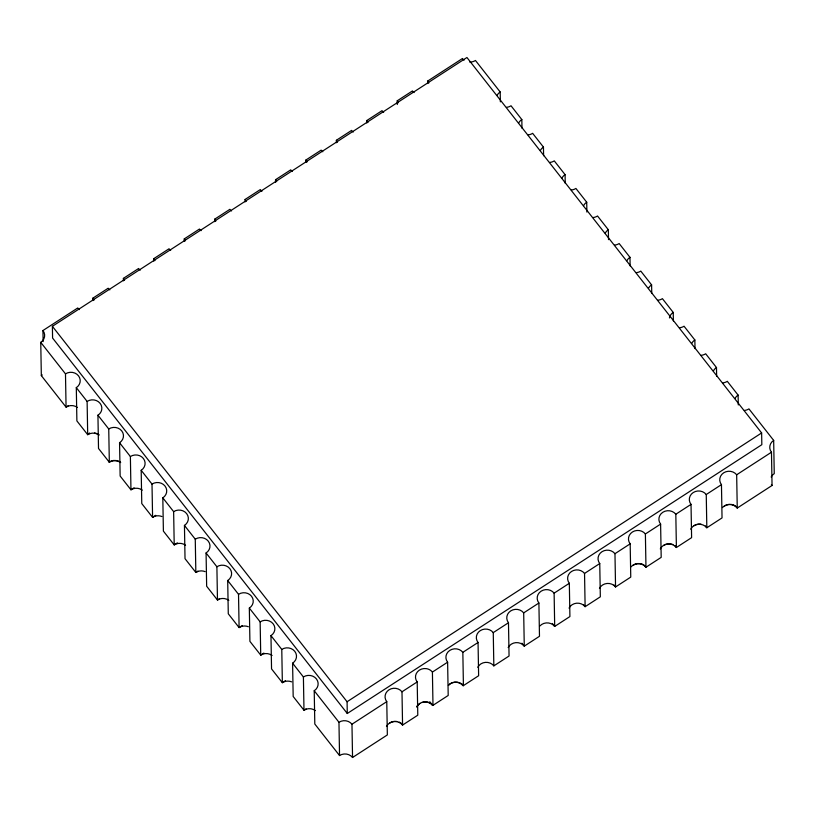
<?xml version="1.0" encoding="UTF-8"?>
<svg xmlns="http://www.w3.org/2000/svg" width="815" height="815" viewBox="0 0 815 815"><rect width="100%" height="100%" fill="white"/><g stroke="black" fill="none" stroke-linecap="round" stroke-linejoin="round"><path stroke-width="1.22" d="M389.692 723.037L389.815 722.936A9.332 8.476 -1 0 1 396.773 721.469M419.98 703.376L418.197 704.894A9.332 8.476 -1 0 0 416.903 706.768M448.617 685.16L450.4 683.653A9.332 8.476 -1 0 1 461.759 683.989L463.419 685.609L478.629 675.737L478.048 642.475A9.332 8.476 -1 0 1 480.249 630.647A9.332 8.476 -1 0 1 493.258 632.603L508.479 622.741A9.332 8.476 -1 0 1 510.679 610.924A9.332 8.476 -1 0 1 523.688 612.88L538.898 603.019A9.332 8.476 -1 0 1 541.099 591.191A9.332 8.476 -1 0 1 554.118 593.147L569.328 583.285A9.332 8.476 -1 0 1 571.529 571.468A9.332 8.476 -1 0 1 584.538 573.424L599.748 563.552A9.332 8.476 -1 0 1 601.949 551.735A9.332 8.476 -1 0 1 614.968 553.691L630.178 543.829A9.332 8.476 -1 0 1 632.379 532.012A9.332 8.476 -1 0 1 645.388 533.968L660.608 524.096A9.332 8.476 -1 0 1 662.809 512.278A9.332 8.476 -1 0 1 675.818 514.234L691.028 504.373A9.332 8.476 -1 0 1 693.229 492.545A9.332 8.476 -1 0 1 706.248 494.511L721.458 484.64A9.332 8.476 -1 0 1 723.659 472.822A9.332 8.476 -1 0 1 736.668 474.778L771.469 452.213A9.332 8.476 -1 0 1 773.669 440.395L748.934 408.875A9.332 8.476 -1 0 1 744.401 410.424M633.102 565.213L633.214 565.111A9.332 8.476 -1 0 1 644.573 565.447L645.969 567.23L661.189 557.368L660.608 524.096M663.522 545.48L663.644 545.378A9.332 8.476 -1 0 1 672.935 544.552M693.952 525.746L694.074 525.655A9.332 8.476 -1 0 1 701.032 524.177M724.382 506.023L724.494 505.921A9.332 8.476 -1 0 1 735.853 506.268L737.249 508.051L772.05 485.485L771.469 452.213M77.425 407.48A9.332 8.476 -1 0 0 66.066 407.133L41.331 375.623L40.75 342.351A9.332 8.476 -1 0 0 42.95 330.533L77.751 307.968A9.332 8.476 -1 0 0 79.412 309.578M93.002 300.562L92.961 298.096L108.171 288.235A9.332 8.476 -1 0 0 109.831 289.855M123.432 280.839L123.391 278.373L138.601 268.502A9.332 8.476 -1 0 0 140.262 270.122M153.862 261.106L153.811 258.64L169.031 248.779A9.332 8.476 -1 0 0 170.681 250.388M184.282 241.383L184.241 238.917L199.451 229.046A9.332 8.476 -1 0 0 201.111 230.665M214.712 221.649L214.671 219.184L229.881 209.323A9.332 8.476 -1 0 0 231.542 210.932M245.132 201.916L245.091 199.461L260.301 189.589A9.332 8.476 -1 0 0 261.961 191.209M275.562 182.193L275.521 179.728L290.731 169.866A9.332 8.476 -1 0 0 292.391 171.476M305.992 162.46L305.941 159.995L321.161 150.133A9.332 8.476 -1 0 0 322.811 151.753M336.412 142.737L336.371 140.272L351.581 130.41A9.332 8.476 -1 0 0 353.241 132.02M366.842 123.004L366.801 120.538L382.011 110.677A9.332 8.476 -1 0 0 383.671 112.297M397.282 104.514L397.221 100.816L412.431 90.944A9.332 8.476 -1 0 0 414.091 92.564M427.692 83.548L427.651 81.082L462.451 58.517A9.332 8.476 -1 0 0 464.102 60.137M52.384 326.316L466.934 57.508L761.628 432.948L761.831 444.684L347.282 713.492L52.588 338.052L52.384 326.316L347.078 701.746L347.282 713.492M68.185 405.768L66.066 407.133L65.485 373.861L40.75 342.351M89.63 433.081L87.511 434.456A9.332 8.476 -1 0 1 89.67 433.417M134.129 487.747L130.96 489.805L120.141 476.021L119.561 442.749A9.332 8.476 -1 0 0 121.761 430.931A9.332 8.476 -1 0 0 108.741 428.975L97.932 415.202A9.332 8.476 -1 0 0 101.722 409.69L101.814 407.48A9.332 8.476 -1 0 0 87.113 401.418L76.304 387.645A9.332 8.476 -1 0 0 78.505 375.827A9.332 8.476 -1 0 0 65.485 373.861M155.757 515.304L152.588 517.352L141.769 503.578L141.189 470.306A9.332 8.476 -1 0 0 143.389 458.488A9.332 8.476 -1 0 0 130.38 456.532L119.561 442.749M177.385 542.851L174.216 544.909L163.397 531.136L162.817 497.863A9.332 8.476 -1 0 0 165.017 486.046A9.332 8.476 -1 0 0 152.008 484.09L141.189 470.306M197.953 571.091L195.845 572.466L185.025 558.693L184.445 525.42A9.332 8.476 -1 0 0 186.645 513.603A9.332 8.476 -1 0 0 173.636 511.637L162.817 497.863M219.581 598.648L217.473 600.023L206.653 586.24L206.073 552.977A9.332 8.476 -1 0 0 208.273 541.15A9.332 8.476 -1 0 0 195.264 539.194L184.445 525.42M242.269 625.523L239.101 627.581L228.282 613.797L227.701 580.525A9.332 8.476 -1 0 0 229.901 568.707A9.332 8.476 -1 0 0 216.892 566.751L206.073 552.977M263.897 653.08L260.729 655.128L249.91 641.354L249.329 608.082A9.332 8.476 -1 0 0 251.529 596.264A9.332 8.476 -1 0 0 238.52 594.308L227.701 580.525M285.525 680.627L282.357 682.685L271.548 668.911L270.967 635.639A9.332 8.476 -1 0 0 273.157 623.821A9.332 8.476 -1 0 0 260.148 621.865L249.329 608.082M306.104 708.867L303.985 710.242L293.176 696.468L292.595 663.196A9.332 8.476 -1 0 0 294.786 651.368A9.332 8.476 -1 0 0 281.776 649.412L270.967 635.639M347.078 701.746L761.628 432.948M292.595 663.196L303.404 676.97A9.332 8.476 -1 0 1 316.424 678.926A9.332 8.476 -1 0 1 314.223 690.753L338.959 722.263A9.332 8.476 -1 0 1 351.968 724.219L386.768 701.654A9.332 8.476 -1 0 1 388.969 689.836A9.332 8.476 -1 0 1 401.989 691.792L417.199 681.931A9.332 8.476 -1 0 1 423.922 668.565L426.357 668.636A9.332 8.476 -1 0 1 432.408 672.069L432.989 705.332L448.199 695.47L447.618 662.198A9.332 8.476 -1 0 1 449.819 650.38A9.332 8.476 -1 0 1 462.839 652.336L478.048 642.475M432.408 672.069L447.618 662.198M314.223 690.753L314.804 724.015L339.539 755.536A9.332 8.476 -1 0 1 352.549 757.492L387.349 734.926L386.768 701.654M477.753 667.312A9.332 8.476 -1 0 1 493.839 665.875L509.059 656.014L508.479 622.741M432.989 705.332C429.851 701.43 423.8 700.757 419.715 703.549A9.332 8.476 -1 0 0 416.638 706.931M500.369 101.855L500.196 91.993L475.461 60.473A9.332 8.476 -1 0 1 469.715 62.052M521.977 128.169L521.824 119.55L511.015 105.767A9.332 8.476 -1 0 1 506.482 107.315M543.605 155.726L543.452 147.108L532.643 133.324A9.332 8.476 -1 0 1 528.12 134.872M565.233 183.283L565.09 174.655L554.271 160.881A9.332 8.476 -1 0 1 549.748 162.419M586.892 212.073L586.718 202.212L575.899 188.438A9.332 8.476 -1 0 1 571.376 189.976M608.52 239.63L608.347 229.769L597.527 215.995A9.332 8.476 -1 0 1 593.004 217.534M630.127 265.945L629.975 257.326L619.155 243.542A9.332 8.476 -1 0 1 614.632 245.091M651.755 293.502L651.603 284.883L640.784 271.1A9.332 8.476 -1 0 1 636.26 272.648M673.384 321.059L673.231 312.43L662.412 298.657A9.332 8.476 -1 0 1 657.888 300.195M695.012 348.616L694.859 339.987L684.04 326.214A9.332 8.476 -1 0 1 679.516 327.752M716.64 376.173L716.487 367.545L705.678 353.771A9.332 8.476 -1 0 1 701.144 355.309M738.288 404.953L738.115 395.102L727.306 381.318A9.332 8.476 -1 0 1 722.773 382.867M705.423 525.991L706.829 527.774L722.039 517.912L721.458 484.64M675.003 545.724L676.399 547.507L691.609 537.645L691.028 504.373M614.001 584.997L615.549 586.963L630.759 577.101L630.178 543.829M583.581 604.72L585.119 606.686L600.329 596.825L599.748 563.552M552.376 623.465L554.699 626.419L569.909 616.558L569.328 583.285M521.957 643.198L524.269 646.152L539.479 636.281L538.898 603.019M461.759 683.989L463.154 685.772A9.332 8.476 -1 0 0 452.294 682.776L450.145 683.816A9.332 8.476 -1 0 0 448.362 685.323M429.78 701.735L432.734 705.505A9.332 8.476 -1 0 0 421.875 702.499M99.053 435.037A9.332 8.476 -1 0 0 87.694 434.69L76.885 420.917L76.304 387.645M120.681 462.584A9.332 8.476 -1 0 0 109.322 462.248L98.513 448.464L97.932 415.202M773.669 440.395L774.25 473.658A9.332 8.476 -1 0 0 771.173 477.05M736.668 474.778L737.249 508.051A9.332 8.476 -1 0 0 726.389 505.045L724.24 506.095A9.332 8.476 -1 0 0 722.457 507.602M706.248 494.511L706.829 527.774A9.332 8.476 -1 0 0 695.969 524.779L693.809 525.818A9.332 8.476 -1 0 0 690.733 529.21M675.818 514.234L676.399 547.507A9.332 8.476 -1 0 0 665.539 544.502L663.39 545.551A9.332 8.476 -1 0 0 660.303 548.933M645.388 533.968L645.969 567.23A9.332 8.476 -1 0 0 635.109 564.235L632.96 565.274A9.332 8.476 -1 0 0 631.177 566.792M614.968 553.691L615.549 586.963A9.332 8.476 -1 0 0 599.453 588.399M584.538 573.424L585.119 606.686A9.332 8.476 -1 0 0 569.033 608.122M554.118 593.147L554.699 626.419A9.332 8.476 -1 0 0 539.897 625.971M523.688 612.88L524.269 646.152A9.332 8.476 -1 0 0 508.173 647.579M493.258 632.603L493.839 665.875M462.839 652.336L463.419 685.609M417.199 681.931L417.779 715.203L402.569 725.065A9.332 8.476 -1 0 0 391.709 722.059L389.55 723.109A9.332 8.476 -1 0 0 386.473 726.491M401.989 691.792L402.569 725.065L401.163 723.282A9.332 8.476 -1 0 0 399.106 722.11M351.968 724.219L352.549 757.492M338.959 722.263L339.539 755.536M303.404 676.97L303.985 710.242A9.332 8.476 -1 0 1 315.344 710.588M281.776 649.412L282.357 682.685A9.332 8.476 -1 0 1 291.648 681.86M260.148 621.865L260.729 655.128A9.332 8.476 -1 0 1 272.088 655.474M238.52 594.308L239.101 627.581A9.332 8.476 -1 0 1 248.392 626.745M216.892 566.751L217.473 600.023A9.332 8.476 -1 0 1 228.821 600.36M195.264 539.194L195.845 572.466A9.332 8.476 -1 0 1 205.136 571.641M173.636 511.637L174.216 544.909A9.332 8.476 -1 0 1 185.565 545.255M152.008 484.09L152.588 517.352A9.332 8.476 -1 0 1 161.879 516.527M130.38 456.532L130.96 489.805A9.332 8.476 -1 0 1 142.309 490.141M108.741 428.975L109.322 462.248M87.113 401.418L87.694 434.69M42.95 330.533L43.144 341.617M497.119 95.386A9.332 8.476 -1 0 1 500.196 91.993M427.651 81.082A9.332 8.476 -1 0 1 428.792 83.038M397.221 100.816A9.332 8.476 -1 0 1 398.362 102.761M366.801 120.538A9.332 8.476 -1 0 1 367.932 122.495M336.371 140.272A9.332 8.476 -1 0 1 337.512 142.218M305.941 159.995A9.332 8.476 -1 0 1 307.082 161.951M275.521 179.728A9.332 8.476 -1 0 1 276.662 181.674M245.091 199.461A9.332 8.476 -1 0 1 246.232 201.407M214.671 219.184A9.332 8.476 -1 0 1 215.802 221.14M184.241 238.917A9.332 8.476 -1 0 1 185.382 240.863M153.811 258.64A9.332 8.476 -1 0 1 154.952 260.596M123.391 278.373A9.332 8.476 -1 0 1 124.532 280.319M92.961 298.096A9.332 8.476 -1 0 1 94.102 300.052M735.038 398.484A9.332 8.476 -1 0 1 738.115 395.102M713.41 370.937A9.332 8.476 -1 0 1 716.487 367.545M691.782 343.38A9.332 8.476 -1 0 1 694.859 339.987M669.431 317.942A9.332 8.476 -1 0 1 673.231 312.43M648.526 288.265A9.332 8.476 -1 0 1 651.603 284.883M626.898 260.708A9.332 8.476 -1 0 1 629.975 257.326M605.27 233.161A9.332 8.476 -1 0 1 608.347 229.769M583.632 205.604A9.332 8.476 -1 0 1 586.718 202.212M562.004 178.047A9.332 8.476 -1 0 1 565.09 174.655M540.376 150.49A9.332 8.476 -1 0 1 543.452 147.108M518.748 122.933A9.332 8.476 -1 0 1 521.824 119.55M109.139 462.013A9.332 8.476 -1 0 1 120.498 462.349M94.479 432.989A9.332 8.476 -1 0 1 98.87 434.803M42.278 374.92A9.332 8.476 -1 0 1 41.331 375.623M772.05 485.485A9.332 8.476 -1 0 1 771.408 484.538"/></g></svg>
